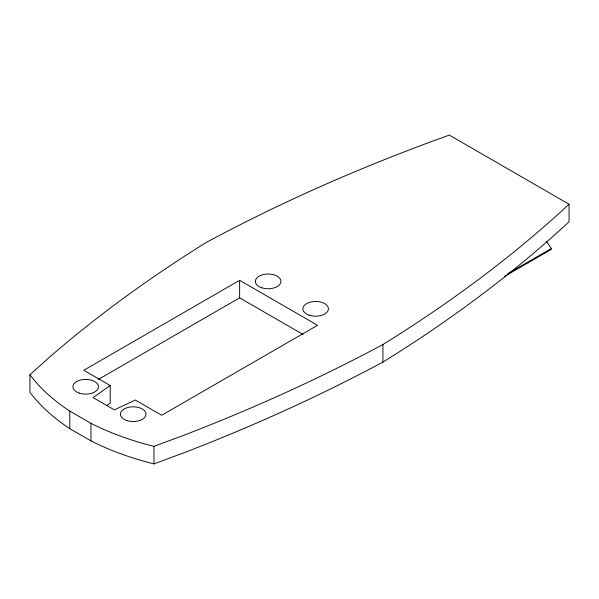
<?xml version="1.0" encoding="UTF-8"?>
<svg xmlns="http://www.w3.org/2000/svg" width="599" height="599" viewBox="0 0 599 599"><rect width="100%" height="100%" fill="white"/><g stroke="black" fill="none" stroke-linecap="round" stroke-linejoin="round"><path stroke-width="0.9" d="M29.95 374.742L48.257 358.247A1573.947 908.713 0 0 1 206.191 242.483A1573.798 908.623 0 0 1 449.325 135.104L569.05 204.229L569.05 221.78A1582.828 913.842 0 0 1 382.933 362.081A1582.985 913.932 0 0 1 182.515 453.316L153.965 463.896A236.882 136.759 0 0 1 90.973 440.886L69.813 428.667A236.882 136.759 0 0 1 29.95 392.3L29.95 374.742A236.882 136.759 0 0 0 69.813 411.109L90.973 423.328A236.882 136.759 0 0 0 153.965 446.345L182.515 435.758A1582.985 913.932 0 0 0 382.933 344.53A1582.828 913.842 0 0 0 569.05 204.229M110.209 385.531L93.1 397.601L114.387 409.888L135.292 400.012L161.708 415.264L317.545 325.294L239.63 280.31L83.793 370.279L110.209 385.531L110.209 403.082L106.487 405.71M98.326 379.444L239.63 297.86L303.087 334.504M507.623 273.75L551.312 248.518L546.67 241.749M504.38 276.491L551.312 249.401L551.312 248.518M382.933 344.53L382.933 362.081M239.63 280.31L239.63 297.86M153.965 446.345L153.965 463.896M90.973 423.328L90.973 440.886M69.813 411.109L69.813 428.667M79.308 393.124A12.766 7.368 0 0 0 98.461 386.737A12.766 7.368 0 0 0 79.308 380.358A12.766 7.368 0 0 0 79.308 393.124M126.816 420.55A12.766 7.368 0 0 0 145.969 414.171A12.766 7.368 0 0 0 126.816 407.784A12.766 7.368 0 0 0 126.816 420.55M309.264 315.216A12.766 7.368 0 0 0 328.409 308.837A12.766 7.368 0 0 0 309.264 302.45A12.766 7.368 0 0 0 309.264 315.216M261.748 287.79A12.766 7.368 0 0 0 280.901 281.403A12.766 7.368 0 0 0 261.748 275.023A12.766 7.368 0 0 0 261.748 287.79"/></g></svg>
